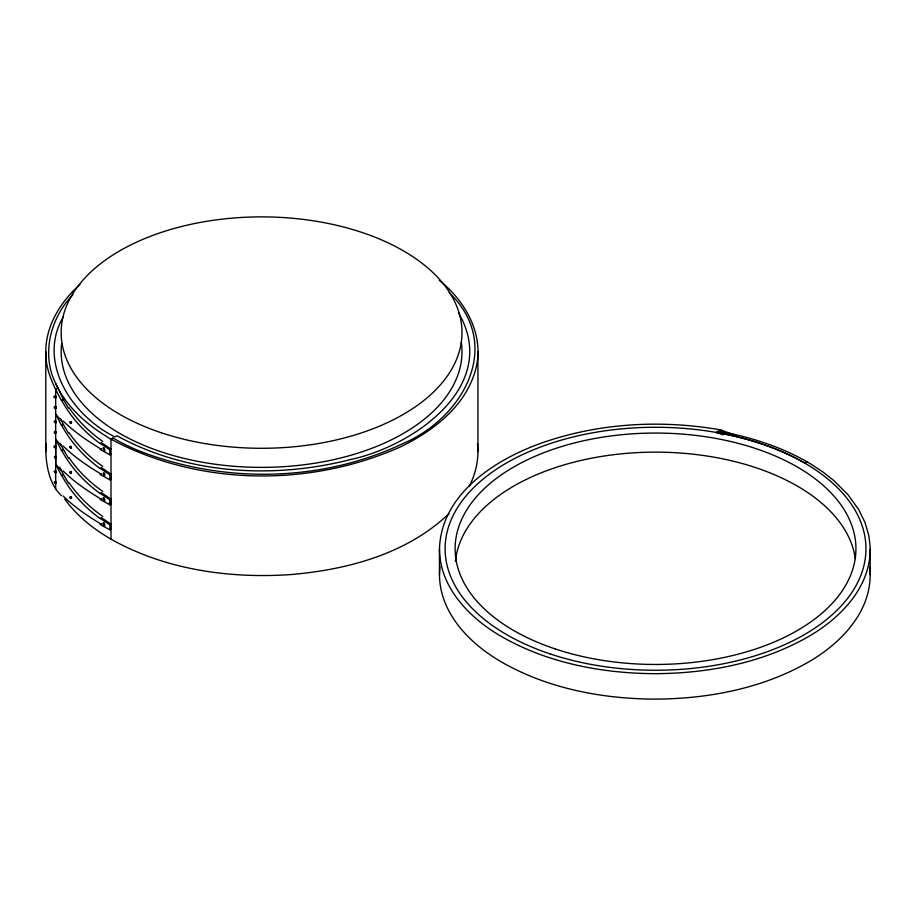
<?xml version="1.0" encoding="UTF-8"?>
<svg xmlns="http://www.w3.org/2000/svg" width="916" height="916" viewBox="0 0 916 916"><rect width="100%" height="100%" fill="white"/><g stroke="black" fill="none" stroke-linecap="round" stroke-linejoin="round"><path stroke-width="1.37" d="M60.49 468.74L63.364 474.442L61.487 475.519L55.716 464.355L55.693 439.291M109.897 529.814L109.897 524.811L100.153 518.376L101.401 517.654L111.008 524.17L111.008 529.173L109.897 529.814L100.153 524.502L101.401 523.78M109.897 504.808L109.897 499.815L100.153 493.38L101.401 492.659L111.008 499.174L111.008 504.166L109.897 504.808L100.153 499.506L101.401 498.785M109.897 479.812L109.897 474.809L100.153 468.385L101.401 467.664L111.008 474.167L111.008 479.171L109.897 479.812L100.153 474.499L101.401 473.778M55.338 395.941L55.865 397.727M55.338 431.436L55.647 432.581M55.338 420.994L55.67 422.814M55.338 406.395L55.865 408.158M55.338 456.317L55.865 458.149M55.372 481.358L55.899 483.19M439.462 549.325C440.848 495.121 493.255 460.679 539.192 443.905C596.98 423.032 660.367 419.333 720.697 429.89L716.278 432.444A214.241 123.694 0 0 1 804.889 463.095L807.088 461.836L810.878 464.069L822.923 472.003L833.8 480.556L847.884 494.56L858.67 509.514L865.013 522.509L868.872 535.837L870.143 546.623L870.2 574.779C870.143 613.766 839.388 644.463 807.568 662.566C761.574 688.683 707.988 698.793 655.524 699.126C602.923 698.919 549.188 688.878 502.987 662.852C470.893 644.727 439.806 614.018 439.462 574.779L439.462 549.325C439.806 588.553 470.893 619.273 502.987 637.387C549.188 663.424 602.923 673.466 655.524 673.672C707.988 673.34 761.574 663.23 807.568 637.112C839.388 618.998 870.143 588.312 870.2 549.325M439.462 574.779L439.898 566.626M55.338 445.897L55.716 447.546L55.429 446.687M55.716 472.816L55.704 472.496M61.487 495.751C49.693 484.667 46.441 467.171 45.8 451.668L45.8 351.675C45.777 325.386 60.834 301.513 79.955 284.51M45.8 451.668L46.292 443.493M439.199 280.262C464.996 300.62 484.392 334.317 476.034 367.9C466.839 405.227 433.783 430.749 400.75 446.756C310.055 487.346 199.07 486.339 111.008 439.176A214.23 123.683 0 0 1 55.762 383.667C40.934 354.103 50.54 317.646 72.948 294.689M477.934 351.675L477.934 451.668C477.9 463.759 474.683 475.713 469.21 486.442M70.956 498.018C69.845 494.64 72.765 500.193 71.242 496.564M71.196 446.504L71.402 448.187L70.635 446.195M56.082 408.044L55.739 406.189M71.402 473.183L70.555 471.488L70.921 472.977M69.96 496.735L70.017 497.88M103.164 523.196L103.176 523.918M56.082 422.642L55.739 420.753M56.071 433.096L55.624 431.012M104.619 499.609L103.519 497.835M104.653 524.65L103.554 522.876M54.193 396.33L54.262 397.475M54.193 421.326L55.487 423.055M56.082 447.649L55.636 445.6M56.082 458.069L55.624 456.008M56.105 472.679L55.658 470.629M104.607 449.779L103.497 447.855M54.193 446.332L54.147 447.18M69.925 421.704L69.879 422.574M54.227 471.374L55.521 473.091M69.925 446.699L70.005 447.58M69.925 471.706L69.994 472.851M103.13 448.164L104.424 449.882M103.13 473.16L104.424 474.889M103.13 498.167L103.176 499.277L104.424 499.884M104.676 449.722L104.115 447.935M56.094 483.133L55.658 481.049M103.336 447.935L104 449.676M103.336 497.938L104 499.678M103.405 522.967L104.035 524.719M56.059 397.693L55.636 395.609M63.25 316.776C36.606 362.942 72.65 416.23 114.947 436.898L116.927 435.764C187.54 474.568 273.712 479.263 350.874 459.454C412.521 446.31 501.373 386.163 458.458 312.757M104.115 472.931C106.771 476.847 102.065 470.664 104 474.683M55.51 408.467L54.674 406.509M54.399 481.587L54.468 482.972M104.63 499.758L104.115 497.938M71.471 473.274L71.196 471.511M448.874 513.773C406.693 553.962 347.267 569.809 290.59 574.584C229.218 578.752 165.166 569.672 111.008 539.169A214.23 123.683 0 0 1 64.704 498.991M54.376 406.555L54.273 407.929M54.376 431.55L54.468 432.982M54.376 456.546L55.223 458.527M104.687 524.788L104.206 523.013M804.821 463.141L807.076 461.836A214.241 123.694 0 0 0 718.476 431.173L726.354 433.863M109.897 449.813L111.008 449.172L101.401 442.657L100.153 443.378L109.897 449.813L109.897 454.817L100.153 449.504L101.401 448.783M55.762 383.667L57.914 388.006L55.681 389.3L55.681 489.293M57.914 388.006L63.364 399.433L61.487 400.521C53.151 385.476 45.296 369.32 45.8 351.675M61.177 420.169L63.364 424.44L61.487 425.516L55.716 414.364L61.487 420.753M60.49 443.745L63.364 449.435L61.487 450.523L55.716 439.359L61.487 445.749M111.008 539.169L111.008 439.176L112.977 438.043L119.527 441.672A216.806 125.171 0 0 0 137.411 450.18C221.443 483.797 320.394 482.663 402.479 443.791C462.569 418.532 504.384 345.653 449.138 292.582M109.897 454.817L111.008 454.176L109.771 453.523M109.897 474.809L111.008 474.167M109.897 499.815L111.008 499.174M109.897 524.811L111.008 524.17M111.008 439.176L112.989 438.043M54.376 396.124L55.681 397.487M55.487 398.048L54.273 397.212M54.376 421.12L55.865 422.723M71.219 423.421L70.154 423.055M54.376 446.126L55.395 446.619M55.487 448.05L54.41 447.672M70.108 446.493L70.921 447.97M71.219 448.416L69.948 447.42M54.399 471.168L55.647 472.347L55.418 471.522M71.219 473.423L70.12 472.805M71.219 498.476L70.189 498.098M104.424 524.937L103.222 524.341M55.178 408.525L54.479 408.158M55.178 433.52L54.33 433.016M55.212 483.556L54.433 482.927M54.639 431.505L55.555 432.581M54.639 456.5L55.681 457.92M54.674 481.541L55.716 482.95M716.278 432.444L723.205 434.768M720.869 429.947L733.201 434.55M735.079 435.295L736.006 435.673M111.008 479.171L109.771 478.518M111.008 504.166L109.153 503.193M111.008 529.173L109.771 528.521M104.332 450.512L104.928 450.844M104.928 475.851L103.737 475.164M104.332 500.502L104.928 500.846M104.332 525.509L104.928 525.841M104.332 469.736L104.928 470.148M61.487 470.755L55.716 464.332M71.185 421.486C72.685 425.333 69.856 419.562 70.921 422.974M68.46 408.112L63.364 399.433M68.46 433.108L63.364 424.44M68.46 458.103L63.364 449.435M68.46 483.11L63.364 474.442M60.49 418.749L60.834 419.459M59.815 467.32L60.147 468.03M869.708 566.672L870.2 574.779M477.499 443.539L477.934 451.668M102.764 516.418A201.497 153.338 -20.8 0 1 69.089 482.755M102.764 441.42A201.497 153.338 -20.8 0 1 69.089 407.757M102.764 491.411A201.497 153.338 -20.8 0 1 69.089 457.76M102.764 466.416A201.497 153.338 -20.8 0 1 69.089 432.764M100.039 443.481A207.6 159.189 -23 0 1 61.681 400.418M101.687 449.435A207.6 61.83 15.6 0 1 63.112 420.936M101.687 474.431A207.6 61.83 15.6 0 1 63.112 445.943M100.039 468.477A207.6 159.189 -23 0 1 61.681 425.425M101.687 499.426A207.6 61.83 15.6 0 1 63.112 470.939M100.039 493.472A207.6 159.189 -23 0 1 61.681 450.42M101.687 524.433A207.6 61.83 15.6 0 1 63.112 495.945M100.039 518.479A207.6 159.189 -23 0 1 61.681 475.427M461.332 342.366A200.409 115.702 0 0 1 262.732 467.378A200.409 115.702 0 0 1 61.647 343.695M455.447 561.199A200.409 115.702 0 0 1 653.222 452.149A200.409 115.702 0 0 1 855.292 558.554M161.376 432.787A200.409 115.702 0 0 0 461.985 332.577A200.409 115.702 0 0 0 161.376 232.378A200.409 115.702 0 0 0 161.376 432.787M549.943 653.852A210.428 121.496 0 0 0 865.952 549.005A210.428 121.496 0 0 0 550.676 443.424A210.428 121.496 0 0 0 549.943 653.852M555.325 648.963A200.409 115.702 0 0 0 855.933 548.753A200.409 115.702 0 0 0 555.325 448.554A200.409 115.702 0 0 0 555.325 648.963"/></g></svg>
